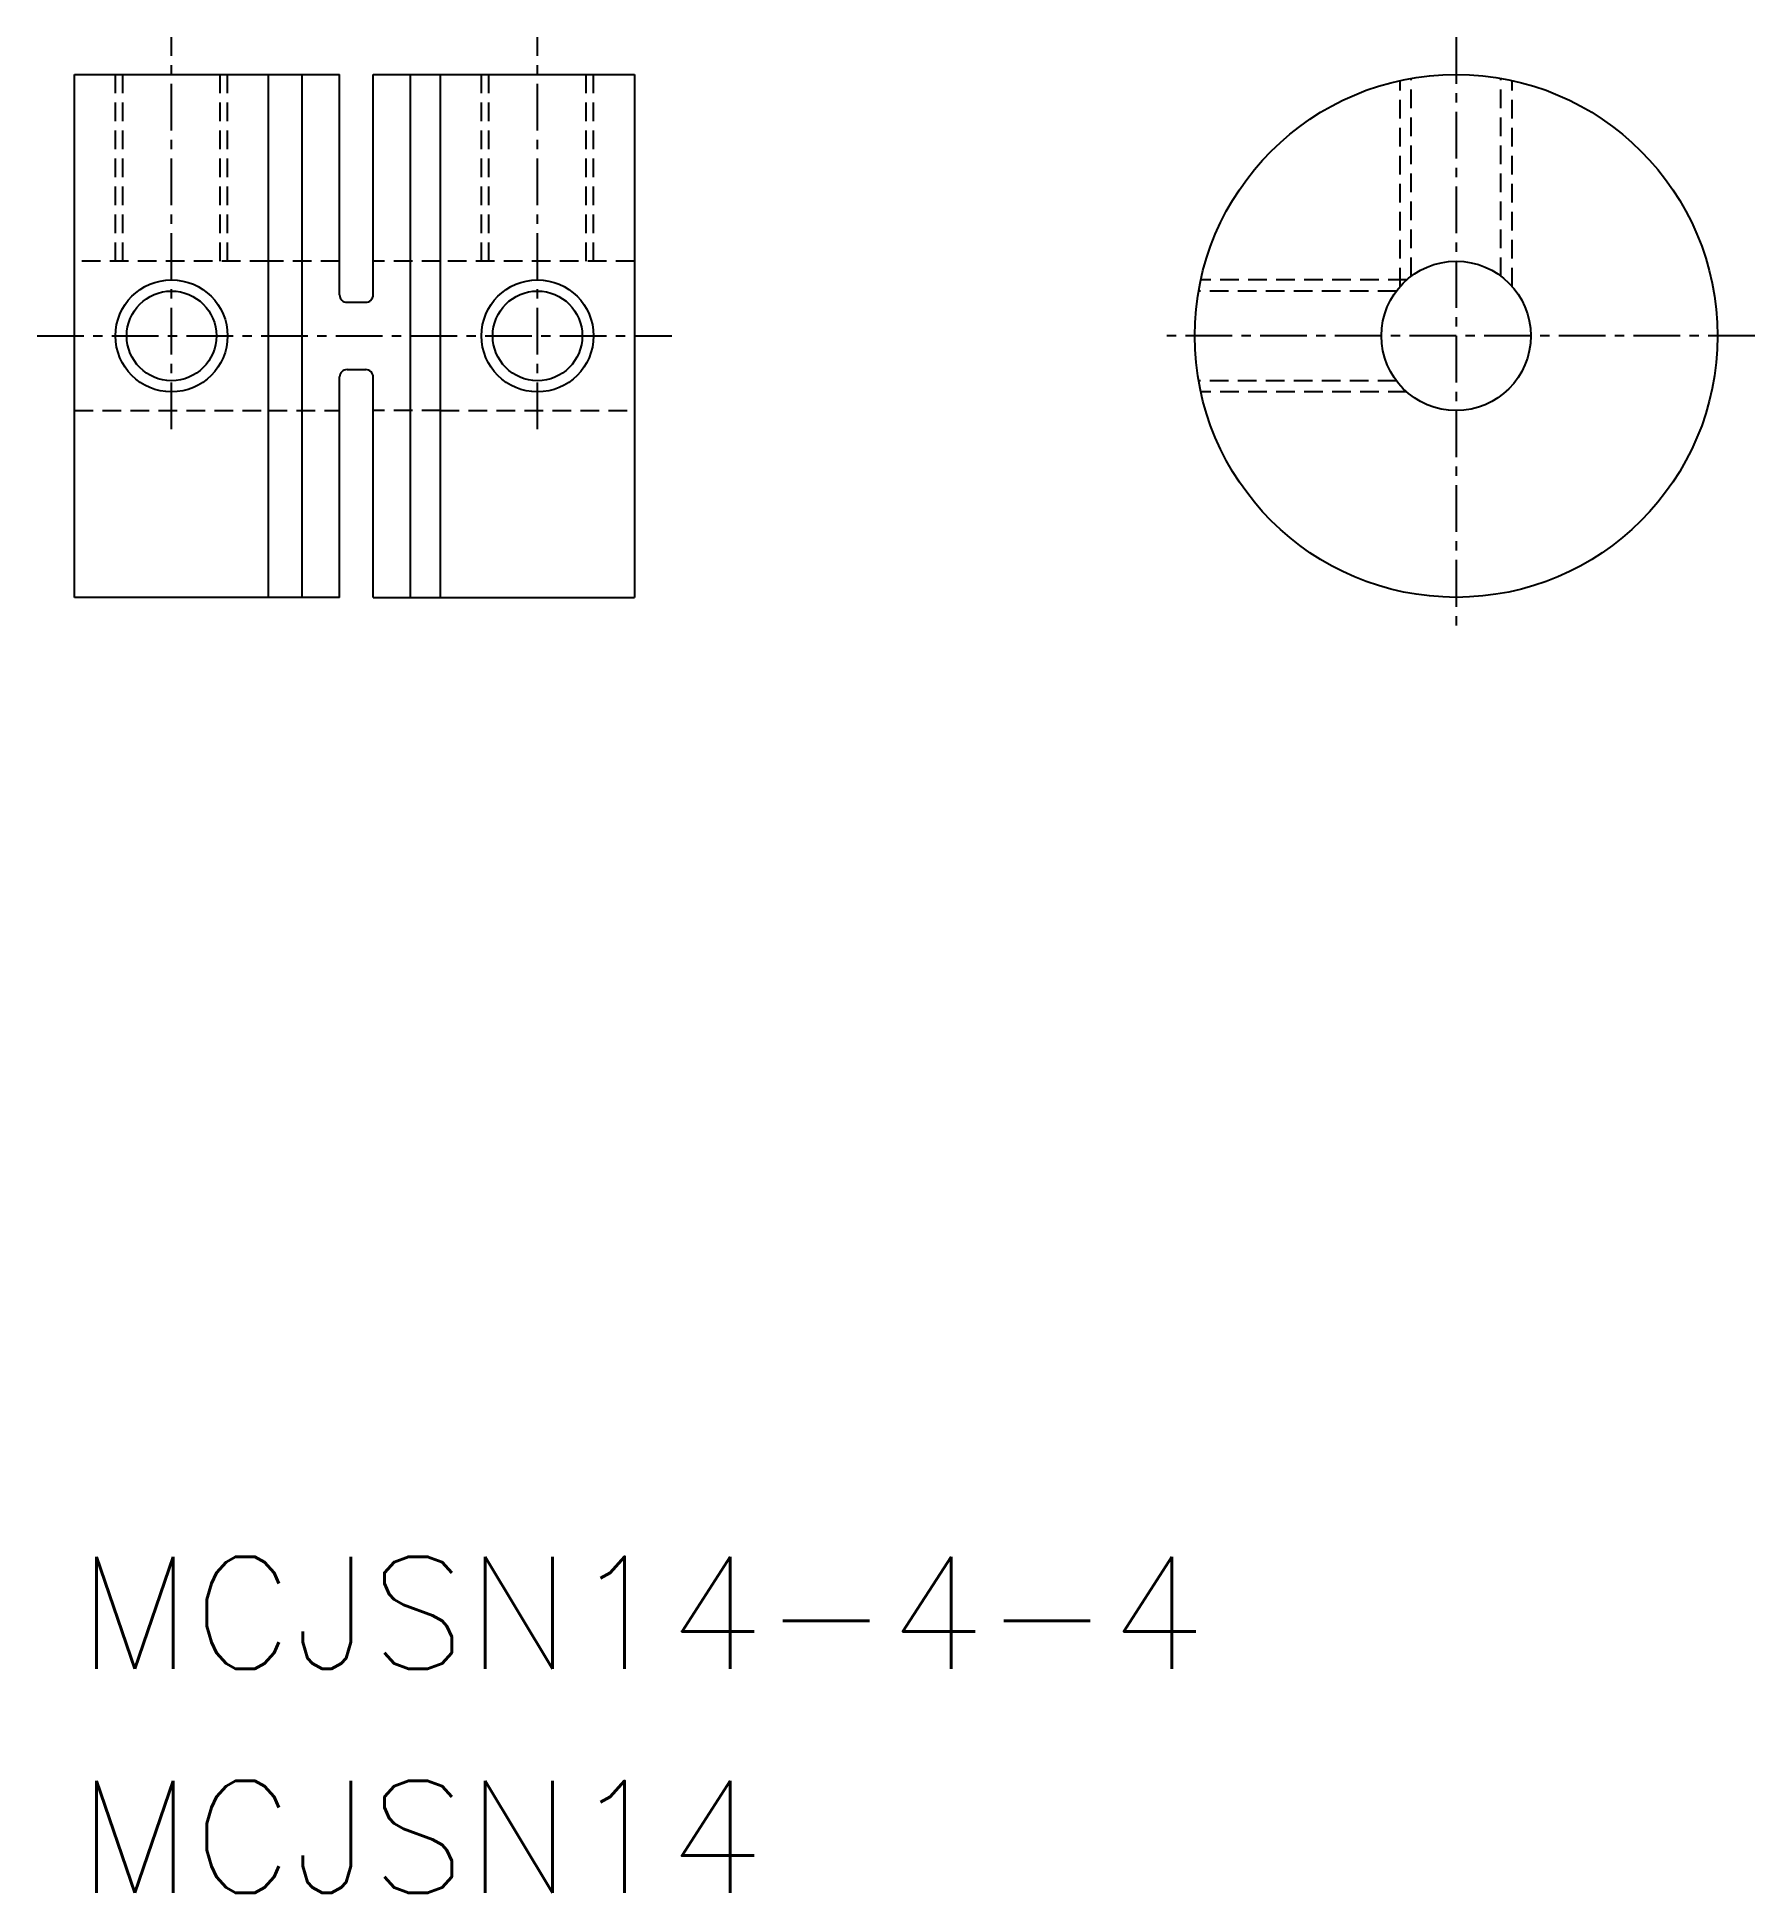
# Model space of a CAD drawing. Extents: x 57.5 to 103.5, y 60.2 to 109.9.
import ezdxf

# ---------------------------------------------------------------- set-up
doc = ezdxf.new("R2010")
doc.units = 0
doc.linetypes.add('CENTER', pattern=[2, 1.25, -0.25, 0.25, -0.25])
doc.linetypes.add('DASHED', pattern=[0.75, 0.5, -0.25])
doc.layers.get('0').update_dxf_attribs({"linetype": 'CONTINUOUS'})
doc.layers.add('CENTER', color=1, linetype='CENTER')
doc.styles.add('MISUMI', font='txt.shx')

msp = doc.modelspace()

# ---------------------------------------------------------------- linework, layer by layer
at = {"color": 7, "linetype": 'CONTINUOUS'}
for p, q in [((58.539, 94.913), (58.539, 108.913)), ((58.539, 108.913), (63.739, 108.913)), ((63.739, 101.913), (63.739, 108.913)), ((63.739, 108.913), (65.639, 108.913)), ((64.639, 94.913), (64.639, 108.913)), ((65.639, 103.013), (65.639, 108.913)), ((66.539, 103.013), (66.539, 108.913)), ((66.539, 108.913), (73.539, 108.913)), ((67.539, 101.913), (67.539, 108.913)), ((68.339, 94.913), (68.339, 108.913)), ((73.539, 108.913), (73.539, 94.913)), ((65.839, 102.813), (66.339, 102.813)), ((63.739, 94.913), (63.739, 101.913)), ((67.539, 94.913), (67.539, 101.913)), ((65.839, 101.013), (66.339, 101.013)), ((65.639, 94.913), (65.639, 100.813)), ((66.539, 94.913), (66.539, 100.813)), ((63.739, 94.913), (58.539, 94.913)), ((65.639, 94.913), (63.739, 94.913)), ((66.539, 94.913), (73.539, 94.913))]:
    msp.add_line(p, q, dxfattribs=at)
at = {"color": 3, "linetype": 'DASHED'}
for p, q in [((59.639, 103.913), (59.639, 108.913)), ((59.839, 103.913), (59.839, 108.913)), ((62.439, 103.913), (62.439, 108.913)), ((62.639, 103.913), (62.639, 108.913)), ((69.439, 103.913), (69.439, 108.913)), ((69.639, 103.913), (69.639, 108.913)), ((72.239, 103.913), (72.239, 108.913)), ((72.439, 103.913), (72.439, 108.913)), ((94.039, 103.236), (94.039, 108.751)), ((94.339, 103.513), (94.339, 108.81)), ((96.739, 103.513), (96.739, 108.81)), ((97.039, 103.236), (97.039, 108.751)), ((63.739, 103.913), (58.539, 103.913)), ((65.639, 103.913), (63.739, 103.913)), ((68.339, 103.913), (66.539, 103.913)), ((73.539, 103.913), (68.339, 103.913)), ((94.216, 103.413), (88.702, 103.413)), ((93.939, 103.113), (88.643, 103.113)), ((93.939, 100.713), (88.643, 100.713)), ((94.216, 100.413), (88.702, 100.413)), ((58.539, 99.913), (63.739, 99.913)), ((63.739, 99.913), (65.639, 99.913)), ((68.339, 99.913), (66.539, 99.913)), ((68.339, 99.913), (73.539, 99.913))]:
    msp.add_line(p, q, dxfattribs=at)
at = {"color": 7, "linetype": 'CONTINUOUS'}
for centre, radius in [((95.539, 101.913), 7), ((95.539, 101.913), 2), ((61.139, 101.913), 1.2), ((70.939, 101.913), 1.2)]:
    msp.add_circle(centre, radius, dxfattribs=at)
at = {"color": 3, "linetype": 'CONTINUOUS'}
for centre in [(61.139, 101.913), (70.939, 101.913)]:
    msp.add_circle(centre, 1.5, dxfattribs=at)
at = {"color": 7, "linetype": 'CONTINUOUS'}
for centre, start, end in [((65.839, 103.013), 180, 270), ((66.339, 103.013), 270, 0), ((65.839, 100.813), 90, 180), ((66.339, 100.813), 0, 90)]:
    msp.add_arc(centre, 0.2, start, end, dxfattribs=at)
at = {"layer": 'CENTER', "color": 1, "linetype": 'CENTER'}
for p, q in [((61.139, 99.413), (61.139, 109.913)), ((70.939, 99.413), (70.939, 109.913)), ((95.539, 109.913), (95.539, 93.913)), ((57.539, 101.913), (74.539, 101.913)), ((103.539, 101.913), (87.539, 101.913))]:
    msp.add_line(p, q, dxfattribs=at)

# ---------------------------------------------------------------- texts
at = {"color": 7, "linetype": 'CONTINUOUS', "style": 'MISUMI'}
for s, p in [('MCJSN14-4-4', (58.612, 66.224)), ('MCJSN14', (58.612, 60.224))]:
    msp.add_text(s, height=3, dxfattribs=at).set_placement(p)

doc.saveas('drawing.dxf')
